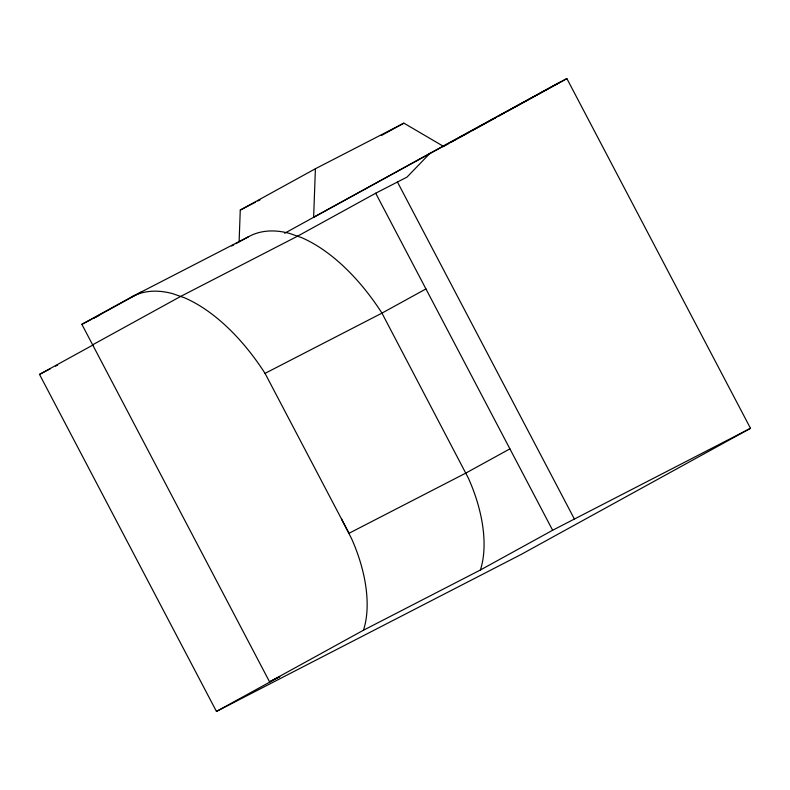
<?xml version="1.0" encoding="UTF-8"?>
<svg xmlns="http://www.w3.org/2000/svg" width="790" height="790" viewBox="0 0 790 790"><rect width="100%" height="100%" fill="white"/><g stroke="black" fill="none" stroke-linecap="round" stroke-linejoin="round"><path stroke-width="1.19" d="M239.113 241.631L240.269 210.061L315.407 168.744L403.897 123.151L443.309 146.269L566.874 78.575L750.5 428.318L521.064 554.491L216.45 711.425L39.5 374.401L93.131 344.904M315.407 168.744L313.63 217.309L443.309 146.269M559.626 82.308L429.948 153.339L407.028 177.078L375.694 193.224L297.534 236.2L180.624 296.438L92.627 344.825M381.353 135.544L403.897 123.151M81.864 324.315L131.693 296.912L248.613 236.684A156.479 83.612 62.7 0 1 289.654 233.445L301.385 237.553A156.479 83.612 62.7 0 1 381.955 313.126L468.381 478.177A111.212 59.418 62.7 0 1 480.379 569.995L363.459 630.232L269.578 681.859L81.864 324.315L92.015 319.091M93.072 318.508L141.844 291.688M231.648 246.006L233.771 244.841M235.884 243.675L248.613 236.684M284.647 233.248L429.948 153.339M443.012 146.693L448.394 143.731M450.547 142.546L457.015 138.991M459.168 137.806L469.932 131.881M472.094 130.696L495.784 117.671M497.937 116.486L504.405 112.931M506.558 111.746L566.874 78.575M425.938 288.933L381.955 313.126L265.035 373.364A156.479 83.612 62.7 0 0 184.465 297.791L172.733 293.673A156.479 83.612 62.7 0 0 131.693 296.912M509.906 448.858L465.912 473.052L349.002 533.289L265.035 373.364M216.45 711.425L279.729 676.625L269.578 681.859M480.379 569.995L552.644 530.258L750.5 428.318M240.269 210.061L255.555 202.181M257.747 201.055L259.93 199.929M94.198 317.965L99.639 315.161M39.5 374.401L50.165 368.9M55.507 366.155L57.64 365.049M341.487 518.971L351.461 538.415A111.212 59.418 62.7 0 1 363.459 630.232M397.449 182.016L574.399 519.05M375.694 193.224L552.644 530.258"/></g></svg>
